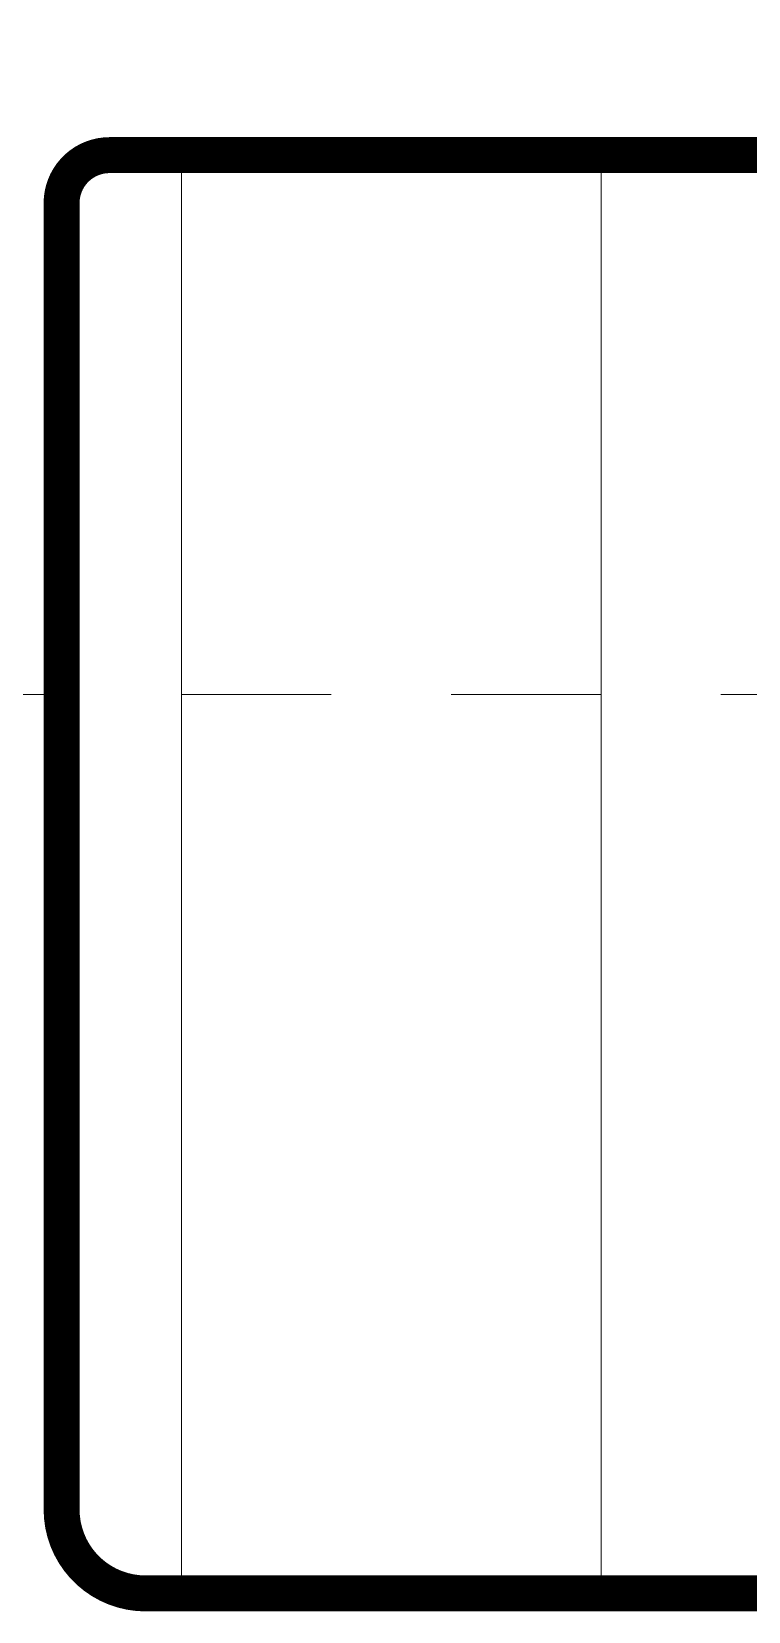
# Model space of a CAD drawing. Header units: metres. Extents: x 8 to 2416, y -346 to 476.
# Drawn here: x 215.237 to 215.835, y -228.001 to -226.683 of the extents above; entities that cross this region are included whole.
import ezdxf

# ---------------------------------------------------------------- set-up
doc = ezdxf.new("R2010")
doc.units = ezdxf.units.M
doc.linetypes.add('0', pattern=[0])
doc.linetypes.add('HIDDEN2', pattern=[0.1875, 0.125, -0.0625])
doc.layers.get('0').update_dxf_attribs({"color": 250, "linetype": '0', "lineweight": 20})
for name, color, linetype, lineweight in [('A-WALL', 250, 'Continuous', 20), ('baños', 140, 'Continuous', 0), ('SE-3', 253, 'Continuous', 5)]:
    doc.layers.add(name, color=color, linetype=linetype, lineweight=lineweight)
doc.layers.add('REVESTIMIENTO EXTERIOR', color=7, linetype='Continuous', lineweight=5, true_color=0xffdebd)
doc.layers.add('Techos 1', color=7, linetype='HIDDEN2', lineweight=9, true_color=0x42391a)
doc.styles.get("Standard").update_dxf_attribs({"font": 'arial.ttf', "height": 0.1875})

# ---------------------------------------------------------------- blocks, each defined once
blk = doc.blocks.new('PL BASE 2N NASAS 09')
at = {"layer": 'A-WALL'}
for p, q in [((166.7075, -7.7617), (165.3375, -7.7617)), ((165.2975, -7.8017), (165.2975, -8.9217)), ((168.6075, -8.9617), (165.3375, -8.9617))]:
    blk.add_line(p, q, dxfattribs=at)
for centre, start, end in [((165.3375, -7.8017), 90, 180), ((165.3375, -8.9217), 180, 270)]:
    blk.add_arc(centre, 0.04, start, end, dxfattribs=at)
at = {"layer": 'baños'}
for p, q in [((165.3975, -7.7617), (165.3975, -8.9617)), ((165.7475, -7.7617), (165.7475, -8.9617))]:
    blk.add_line(p, q, dxfattribs=at)
at = {"layer": 'Techos 1'}
blk.add_line((161.3475, -8.2117), (176.0975, -8.2117), dxfattribs=at)
at = {"layer": 'baños', "linetype": 'Continuous', "flags": 8}
for tag, p in [('MODELNUMBER', (167.1329, -5.6306, 0)), ('TRADENAME', (167.1329, -5.6307, 0)), ('PRODUCT', (167.1329, -5.6307, 0)), ('MATERIAL', (167.1329, -5.6307, 0)), ('MODELNUMBER', (168.3076, -5.6306, 0)), ('TRADENAME', (168.3076, -5.6307, 0)), ('PRODUCT', (168.3076, -5.6307, 0)), ('MATERIAL', (168.3076, -5.6307, 0))]:
    blk.add_attdef(tag, p, '', height=0.0000254, rotation=180.0001, dxfattribs=at)
blk = doc.blocks.new('PL MUEBLES 2N NASAS 09')
blk.add_blockref('PL BASE 2N NASAS 09', (49.9143, 62.717))

msp = doc.modelspace()

# ---------------------------------------------------------------- linework, layer by layer
at = {"layer": 'REVESTIMIENTO EXTERIOR', "color": 30, "true_color": 0xf8991e, "const_width": 0.03}
for points in [[(215.30182, -226.78633, 0.4142136), (215.26182, -226.82633)], [(215.26182, -226.82633), (215.26182, -227.91633, 0.4142136), (215.33182, -227.98633), (216.39182, -227.98633)]]:
    msp.add_lwpolyline(points, format="xyb", dxfattribs=at)
at = {"layer": 'SE-3', "color": 254, "true_color": 0xd7ebd2, "transparency": 33554687, "const_width": 0.03}
msp.add_lwpolyline([(216.16182, -226.63633), (216.16182, -226.36641, -0.4142136), (216.19182, -226.33641), (216.23182, -226.33641, -0.4140837), (216.26182, -226.36642), (216.26182, -226.63633), (216.67182, -226.63633, -0.4142136), (216.71182, -226.67633), (216.71085, -226.75513, -0.3506488), (216.67182, -226.78633), (215.30182, -226.78633)], format="xyb", dxfattribs=at)

# ---------------------------------------------------------------- block references
at = {"layer": 'REVESTIMIENTO EXTERIOR', "color": 30, "true_color": 0xf8991e}
msp.add_blockref('PL MUEBLES 2N NASAS 09', (0.05, -281.74161), dxfattribs=at)

doc.saveas('drawing.dxf')
